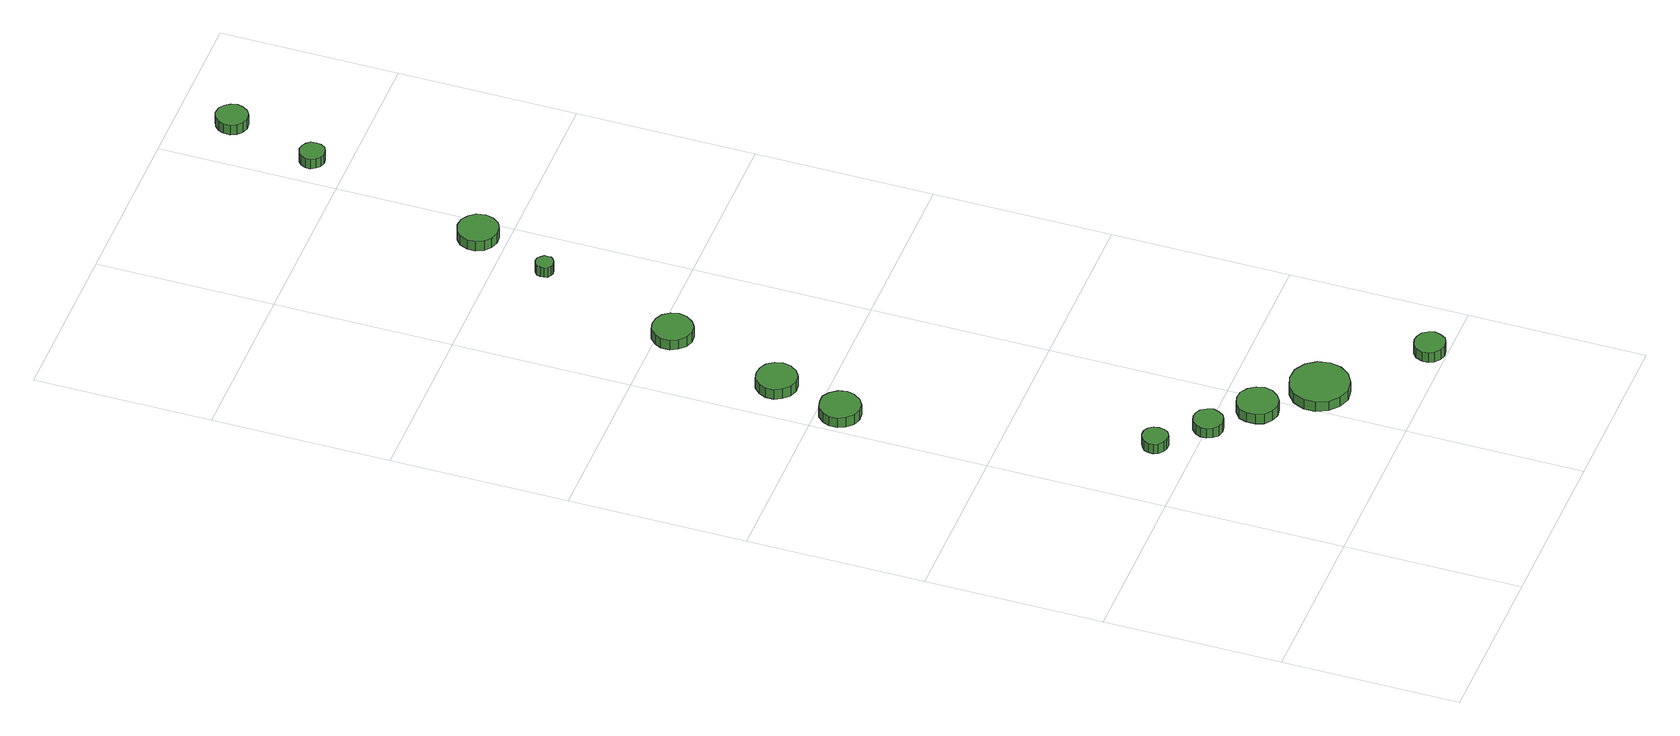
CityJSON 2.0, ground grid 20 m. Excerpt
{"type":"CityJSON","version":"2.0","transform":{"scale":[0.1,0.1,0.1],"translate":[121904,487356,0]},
"CityObjects":{
"tree1":{"type":"SolitaryVegetationObject","attributes":{"function":"something"},"geometry":[{"type":"MultiSurface","lod":"1","boundaries":[[[0,1,2,3,4,5,6,7,8,9,10,11,12,13,14]],[[15,16,17,18,19,20,21,22,23,24,25,26,27,28,29]],[[0,29,28,1]],[[1,28,27,2]],[[2,27,26,3]],[[3,26,25,4]],[[4,25,24,5]],[[5,24,23,6]],[[6,23,22,7]],[[7,22,21,8]],[[8,21,20,9]],[[9,20,19,10]],[[10,19,18,11]],[[11,18,17,12]],[[12,17,16,13]],[[13,16,15,14]],[[14,15,29,0]]]}]},
"tree2":{"type":"SolitaryVegetationObject","attributes":{"function":"something"},"geometry":[{"type":"MultiSurface","lod":"1","boundaries":[[[30,31,32,33,34,35,36,37,38,39,40,41,42,43,44]],[[45,46,47,48,49,50,51,52,53,54,55,56,57,58,59]],[[30,59,58,31]],[[31,58,57,32]],[[32,57,56,33]],[[33,56,55,34]],[[34,55,54,35]],[[35,54,53,36]],[[36,53,52,37]],[[37,52,51,38]],[[38,51,50,39]],[[39,50,49,40]],[[40,49,48,41]],[[41,48,47,42]],[[42,47,46,43]],[[43,46,45,44]],[[44,45,59,30]]]}]},
"tree3":{"type":"SolitaryVegetationObject","attributes":{"function":"something"},"geometry":[{"type":"MultiSurface","lod":"1","boundaries":[[[60,61,62,63,64,65,66,67,68,69,70,71,72,73,74]],[[75,76,77,78,79,80,81,82,83,84,85,86,87,88,89]],[[60,89,88,61]],[[61,88,87,62]],[[62,87,86,63]],[[63,86,85,64]],[[64,85,84,65]],[[65,84,83,66]],[[66,83,82,67]],[[67,82,81,68]],[[68,81,80,69]],[[69,80,79,70]],[[70,79,78,71]],[[71,78,77,72]],[[72,77,76,73]],[[73,76,75,74]],[[74,75,89,60]]]}]},
"tree4":{"type":"SolitaryVegetationObject","attributes":{"function":"something"},"geometry":[{"type":"MultiSurface","lod":"1","boundaries":[[[90,91,92,93,94,95,96,97,98,99,100,101,102,103,104]],[[105,106,107,108,109,110,111,112,113,114,115,116,117,118,119]],[[90,119,118,91]],[[91,118,117,92]],[[92,117,116,93]],[[93,116,115,94]],[[94,115,114,95]],[[95,114,113,96]],[[96,113,112,97]],[[97,112,111,98]],[[98,111,110,99]],[[99,110,109,100]],[[100,109,108,101]],[[101,108,107,102]],[[102,107,106,103]],[[103,106,105,104]],[[104,105,119,90]]]}]},
"tree5":{"type":"SolitaryVegetationObject","attributes":{"function":"something"},"geometry":[{"type":"MultiSurface","lod":"1","boundaries":[[[120,121,122,123,124,125,126,127,128,129,130,131,132,133,134]],[[135,136,137,138,139,140,141,142,143,144,145,146,147,148,149]],[[120,149,148,121]],[[121,148,147,122]],[[122,147,146,123]],[[123,146,145,124]],[[124,145,144,125]],[[125,144,143,126]],[[126,143,142,127]],[[127,142,141,128]],[[128,141,140,129]],[[129,140,139,130]],[[130,139,138,131]],[[131,138,137,132]],[[132,137,136,133]],[[133,136,135,134]],[[134,135,149,120]]]}]},
"tree6":{"type":"SolitaryVegetationObject","attributes":{"function":"something"},"geometry":[{"type":"MultiSurface","lod":"1","boundaries":[[[150,151,152,153,154,155,156,157,158,159,160,161,162,163,164]],[[165,166,167,168,169,170,171,172,173,174,175,176,177,178,179]],[[150,179,178,151]],[[151,178,177,152]],[[152,177,176,153]],[[153,176,175,154]],[[154,175,174,155]],[[155,174,173,156]],[[156,173,172,157]],[[157,172,171,158]],[[158,171,170,159]],[[159,170,169,160]],[[160,169,168,161]],[[161,168,167,162]],[[162,167,166,163]],[[163,166,165,164]],[[164,165,179,150]]]}]},
"tree7":{"type":"SolitaryVegetationObject","attributes":{"function":"something"},"geometry":[{"type":"MultiSurface","lod":"1","boundaries":[[[180,181,182,183,184,185,186,187,188,189,190,191,192,193,194]],[[195,196,197,198,199,200,201,202,203,204,205,206,207,208,209]],[[180,209,208,181]],[[181,208,207,182]],[[182,207,206,183]],[[183,206,205,184]],[[184,205,204,185]],[[185,204,203,186]],[[186,203,202,187]],[[187,202,201,188]],[[188,201,200,189]],[[189,200,199,190]],[[190,199,198,191]],[[191,198,197,192]],[[192,197,196,193]],[[193,196,195,194]],[[194,195,209,180]]]}]},
"tree8":{"type":"SolitaryVegetationObject","attributes":{"function":"something"},"geometry":[{"type":"MultiSurface","lod":"1","boundaries":[[[210,211,212,213,214,215,216,217,218,219,220,221,222,223,224]],[[225,226,227,228,229,230,231,232,233,234,235,236,237,238,239]],[[210,239,238,211]],[[211,238,237,212]],[[212,237,236,213]],[[213,236,235,214]],[[214,235,234,215]],[[215,234,233,216]],[[216,233,232,217]],[[217,232,231,218]],[[218,231,230,219]],[[219,230,229,220]],[[220,229,228,221]],[[221,228,227,222]],[[222,227,226,223]],[[223,226,225,224]],[[224,225,239,210]]]}]},
"tree9":{"type":"SolitaryVegetationObject","attributes":{"function":"something"},"geometry":[{"type":"MultiSurface","lod":"1","boundaries":[[[240,241,242,243,244,245,246,247,248,249,250,251,252,253,254]],[[255,256,257,258,259,260,261,262,263,264,265,266,267,268,269]],[[240,269,268,241]],[[241,268,267,242]],[[242,267,266,243]],[[243,266,265,244]],[[244,265,264,245]],[[245,264,263,246]],[[246,263,262,247]],[[247,262,261,248]],[[248,261,260,249]],[[249,260,259,250]],[[250,259,258,251]],[[251,258,257,252]],[[252,257,256,253]],[[253,256,255,254]],[[254,255,269,240]]]}]},
"tree10":{"type":"SolitaryVegetationObject","attributes":{"function":"something"},"geometry":[{"type":"MultiSurface","lod":"1","boundaries":[[[270,271,272,273,274,275,276,277,278,279,280,281,282,283,284]],[[285,286,287,288,289,290,291,292,293,294,295,296,297,298,299]],[[270,299,298,271]],[[271,298,297,272]],[[272,297,296,273]],[[273,296,295,274]],[[274,295,294,275]],[[275,294,293,276]],[[276,293,292,277]],[[277,292,291,278]],[[278,291,290,279]],[[279,290,289,280]],[[280,289,288,281]],[[281,288,287,282]],[[282,287,286,283]],[[283,286,285,284]],[[284,285,299,270]]]}]},
"tree11":{"type":"SolitaryVegetationObject","attributes":{"function":"something"},"geometry":[{"type":"MultiSurface","lod":"1","boundaries":[[[300,301,302,303,304,305,306,307,308,309,310,311,312,313,314]],[[315,316,317,318,319,320,321,322,323,324,325,326,327,328,329]],[[300,329,328,301]],[[301,328,327,302]],[[302,327,326,303]],[[303,326,325,304]],[[304,325,324,305]],[[305,324,323,306]],[[306,323,322,307]],[[307,322,321,308]],[[308,321,320,309]],[[309,320,319,310]],[[310,319,318,311]],[[311,318,317,312]],[[312,317,316,313]],[[313,316,315,314]],[[314,315,329,300]]]}]},
"tree12":{"type":"SolitaryVegetationObject","attributes":{"function":"something"},"geometry":[{"type":"MultiSurface","lod":"1","boundaries":[[[330,331,332,333,334,335,336,337,338,339,340,341,342,343,344]],[[345,346,347,348,349,350,351,352,353,354,355,356,357,358,359]],[[330,359,358,331]],[[331,358,357,332]],[[332,357,356,333]],[[333,356,355,334]],[[334,355,354,335]],[[335,354,353,336]],[[336,353,352,337]],[[337,352,351,338]],[[338,351,350,339]],[[339,350,349,340]],[[340,349,348,341]],[[341,348,347,342]],[[342,347,346,343]],[[343,346,345,344]],[[344,345,359,330]]]}]}
},
"vertices":[
[101,242,21],[100,248,21],[97,253,21],[91,256,21],[85,256,21],[80,254,21],[75,250,21],[73,245,21],[73,239,21],[75,234,21],[80,230,21],[85,228,21],[91,228,21],[97,231,21],[100,236,21],[100,236,8],[97,231,8],[91,228,8],[85,228,8],[80,230,8],[75,234,8],[73,239,8],[73,245,8],[75,250,8],[80,254,8],[85,256,8],[91,256,8],[97,253,8],[100,248,8],[101,242,8],
[153,199,17],[151,206,17],[147,212,17],[142,215,17],[135,216,17],[128,214,17],[123,209,17],[120,203,17],[120,196,17],[123,190,17],[128,185,17],[135,183,17],[142,184,17],[147,187,17],[151,193,17],[151,193,4],[147,187,4],[142,184,4],[135,183,4],[128,185,4],[123,190,4],[120,196,4],[120,203,4],[123,209,4],[128,214,4],[135,216,4],[142,215,4],[147,212,4],[151,206,4],[153,199,4],
[48,574,21],[46,583,21],[40,591,21],[32,596,21],[23,596,21],[14,594,21],[7,587,21],[3,579,21],[3,569,21],[7,561,21],[14,554,21],[23,551,21],[32,552,21],[40,557,21],[46,565,21],[46,565,8],[40,557,8],[32,552,8],[23,551,8],[14,554,8],[7,561,8],[3,569,8],[3,579,8],[7,587,8],[14,594,8],[23,596,8],[32,596,8],[40,591,8],[46,583,8],[48,574,8],
[202,159,19],[200,168,19],[194,176,19],[186,181,19],[177,182,19],[168,179,19],[160,173,19],[157,164,19],[157,154,19],[160,145,19],[168,139,19],[177,136,19],[186,137,19],[194,142,19],[200,150,19],[200,150,6],[194,142,6],[186,137,6],[177,136,6],[168,139,6],[160,145,6],[157,154,6],[157,164,6],[160,173,6],[168,179,6],[177,182,6],[186,181,6],[194,176,6],[200,168,6],[202,159,6],
[73,654,18],[71,663,18],[65,671,18],[57,675,18],[48,676,18],[39,674,18],[32,667,18],[28,659,18],[28,649,18],[32,641,18],[39,634,18],[48,631,18],[57,632,18],[65,637,18],[71,645,18],[71,645,5],[65,637,5],[57,632,5],[48,631,5],[39,634,5],[32,641,5],[28,649,5],[28,659,5],[32,667,5],[39,674,5],[48,676,5],[57,675,5],[65,671,5],[71,663,5],[73,654,5],
[264,107,18],[261,121,18],[253,132,18],[241,139,18],[227,140,18],[214,136,18],[204,127,18],[198,114,18],[198,101,18],[204,88,18],[214,79,18],[227,74,18],[241,76,18],[253,83,18],[261,94,18],[261,94,5],[253,83,5],[241,76,5],[227,74,5],[214,79,5],[204,88,5],[198,101,5],[198,114,5],[204,127,5],[214,136,5],[227,140,5],[241,139,5],[253,132,5],[261,121,5],[264,107,5],
[114,785,17],[112,794,17],[106,802,17],[98,806,17],[89,807,17],[80,805,17],[73,798,17],[69,790,17],[69,780,17],[73,772,17],[80,765,17],[89,762,17],[98,763,17],[106,768,17],[112,776,17],[112,776,4],[106,768,4],[98,763,4],[89,762,4],[80,765,4],[73,772,4],[69,780,4],[69,790,4],[73,798,4],[80,805,4],[89,807,4],[98,806,4],[106,802,4],[112,794,4],[114,785,4],
[349,19,17],[347,26,17],[343,32,17],[337,35,17],[330,36,17],[323,34,17],[317,29,17],[314,22,17],[314,15,17],[317,9,17],[323,4,17],[330,2,17],[337,3,17],[343,6,17],[347,12,17],[347,12,4],[343,6,4],[337,3,4],[330,2,4],[323,4,4],[317,9,4],[314,15,4],[314,22,4],[317,29,4],[323,34,4],[330,36,4],[337,35,4],[343,32,4],[347,26,4],[349,19,4],
[155,947,18],[155,951,18],[152,954,18],[149,957,18],[144,957,18],[141,956,18],[137,953,18],[136,949,18],[136,945,18],[137,941,18],[141,938,18],[144,937,18],[149,938,18],[152,940,18],[155,943,18],[155,943,5],[152,940,5],[149,938,5],[144,937,5],[141,938,5],[137,941,5],[136,945,5],[136,949,5],[137,953,5],[141,956,5],[144,957,5],[149,957,5],[152,954,5],[155,951,5],[155,947,5],
[193,1030,22],[191,1040,22],[185,1047,22],[177,1052,22],[168,1053,22],[159,1050,22],[152,1044,22],[148,1035,22],[148,1026,22],[152,1017,22],[159,1011,22],[168,1008,22],[177,1009,22],[185,1013,22],[191,1021,22],[191,1021,9],[185,1013,9],[177,1009,9],[168,1008,9],[159,1011,9],[152,1017,9],[148,1026,9],[148,1035,9],[152,1044,9],[159,1050,9],[168,1053,9],[177,1052,9],[185,1047,9],[191,1040,9],[193,1030,9],
[245,1238,22],[244,1244,22],[241,1248,22],[236,1251,22],[230,1252,22],[224,1250,22],[220,1246,22],[217,1241,22],[217,1235,22],[220,1230,22],[224,1226,22],[230,1224,22],[236,1225,22],[241,1227,22],[244,1232,22],[244,1232,9],[241,1227,9],[236,1225,9],[230,1224,9],[224,1226,9],[220,1230,9],[217,1235,9],[217,1241,9],[220,1246,9],[224,1250,9],[230,1252,9],[236,1251,9],[241,1248,9],[244,1244,9],[245,1238,9],
[281,1339,18],[279,1346,18],[275,1352,18],[269,1356,18],[261,1357,18],[254,1354,18],[249,1349,18],[246,1343,18],[246,1335,18],[249,1329,18],[254,1324,18],[261,1321,18],[269,1322,18],[275,1326,18],[279,1332,18],[279,1332,5],[275,1326,5],[269,1322,5],[261,1321,5],[254,1324,5],[249,1329,5],[246,1335,5],[246,1343,5],[249,1349,5],[254,1354,5],[261,1357,5],[269,1356,5],[275,1352,5],[279,1346,5],[281,1339,5]
]}
